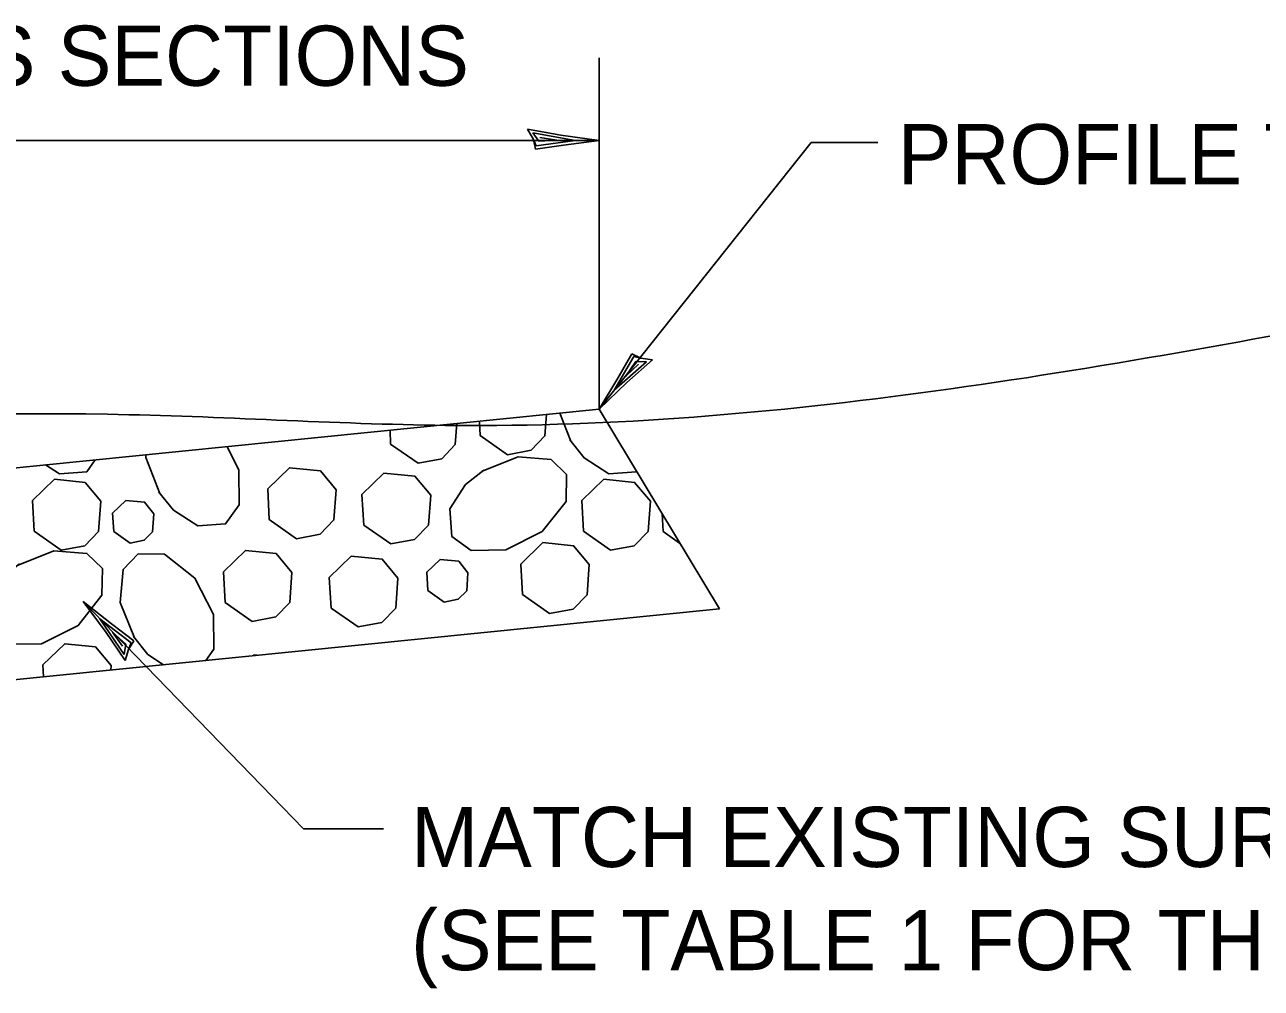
# Model space of a CAD drawing. Extents: x 0 to 2.83, y -0.12 to 1.83.
# Drawn here: x 1.0918 to 1.44, y 0.7344 to 1.0057 of the extents above; entities that cross this region are included whole.
import ezdxf

# ---------------------------------------------------------------- set-up
doc = ezdxf.new("R2010")
doc.units = 0
for name, color, linetype in [('RD_Pr_Roadway_Dimensions', 7, 'Continuous'), ('RD_Pr_Roadway_Notes', 7, 'Continuous'), ('SH_General_Details', 7, 'Continuous')]:
    doc.layers.add(name, color=color, linetype=linetype)

msp = doc.modelspace()

# ---------------------------------------------------------------- linework, layer by layer
at = {"layer": 'RD_Pr_Roadway_Dimensions'}
for p, q in [((1.25357, 0.8975), (1.25357, 0.9964)), ((1.24281, 0.97462), (1.2334, 0.97628)), ((1.2334, 0.97628), (1.23505, 0.97342)), ((1.2468, 0.97316), (1.23486, 0.97526)), ((1.23486, 0.97526), (1.23662, 0.97291)), ((0.85211, 0.97315), (1.25357, 0.97315)), ((1.23505, 0.97342), (1.23567, 0.97066)), ((1.23505, 0.97342), (1.23587, 0.97159)), ((1.23567, 0.97066), (1.2435, 0.97185)), ((1.23587, 0.97159), (1.2468, 0.97316)), ((1.23662, 0.97291), (1.24164, 0.97323)), ((1.24164, 0.97323), (1.23681, 0.97396)), ((1.25356, 0.97315), (1.24281, 0.97462)), ((1.2435, 0.97185), (1.25356, 0.97315))]:
    msp.add_line(p, q, dxfattribs=at)
at = {"layer": 'RD_Pr_Roadway_Notes'}
for p, q in [((1.31322, 0.97257), (1.25357, 0.8975)), ((1.332, 0.97257), (1.31322, 0.97257)), ((1.26274, 0.91306), (1.25881, 0.90619)), ((1.26529, 0.91183), (1.26274, 0.91306)), ((1.26335, 0.91232), (1.25778, 0.90279)), ((1.25778, 0.90279), (1.26685, 0.91083)), ((1.26392, 0.91091), (1.26104, 0.90679)), ((1.26104, 0.90679), (1.26462, 0.91011)), ((1.2614, 0.905), (1.26856, 0.91134)), ((1.26529, 0.91183), (1.26335, 0.91232)), ((1.26685, 0.91083), (1.26392, 0.91091)), ((1.26856, 0.91134), (1.26529, 0.91183)), ((1.25881, 0.90619), (1.25356, 0.8975)), ((1.25356, 0.8975), (1.2614, 0.905)), ((1.1703, 0.77937), (1.10829, 0.84334)), ((1.11624, 0.83702), (1.10829, 0.84334)), ((1.10829, 0.84334), (1.11472, 0.8346)), ((1.12173, 0.83172), (1.11299, 0.83848)), ((1.11299, 0.83848), (1.1198, 0.82844)), ((1.12254, 0.83223), (1.11624, 0.83702)), ((1.11472, 0.8346), (1.12008, 0.82668)), ((1.12026, 0.83134), (1.11654, 0.83472)), ((1.11654, 0.83472), (1.11937, 0.83075)), ((1.1198, 0.82844), (1.12026, 0.83134)), ((1.12008, 0.82668), (1.12099, 0.82986)), ((1.12099, 0.82986), (1.12254, 0.83223)), ((1.12099, 0.82986), (1.12173, 0.83172)), ((1.19285, 0.77937), (1.1703, 0.77937))]:
    msp.add_line(p, q, dxfattribs=at)
at = {"layer": 'SH_General_Details'}
for p, q in [((0.5833, 0.82993), (1.25357, 0.8975)), ((1.25357, 0.8975), (1.28746, 0.8413)), ((0.6172, 0.77373), (1.28746, 0.8413))]:
    msp.add_line(p, q, dxfattribs=at)
for points in [[(1.23873, 0.89601), (1.23827, 0.88995), (1.23438, 0.8859), (1.22771, 0.88463)], [(1.24558, 0.88844), (1.24245, 0.89638)], [(1.20255, 0.88225), (1.19485, 0.88765), (1.19467, 0.89157)], [(1.21352, 0.89347), (1.21303, 0.88757), (1.20922, 0.88352), (1.20255, 0.88225)], [(1.22771, 0.88463), (1.2201, 0.89003), (1.21987, 0.89411)], [(1.26413, 0.87998), (1.264, 0.87979), (1.25629, 0.87924), (1.24931, 0.88376), (1.24526, 0.88884)], [(1.12984, 0.87376), (1.12587, 0.88383), (1.12594, 0.88464)], [(1.14877, 0.88694), (1.15206, 0.88034), (1.15223, 0.87058), (1.14834, 0.86518), (1.14055, 0.86463), (1.13365, 0.86907), (1.1296, 0.87415)], [(1.11167, 0.8832), (1.10925, 0.87979), (1.10155, 0.87924), (1.09762, 0.88178)], [(1.22065, 0.88003), (1.23073, 0.88408), (1.24002, 0.88329), (1.24439, 0.87907), (1.24423, 0.87153), (1.23756, 0.86304), (1.22724, 0.85788), (1.21756, 0.85772), (1.21208, 0.86161), (1.21152, 0.86939), (1.21597, 0.8763), (1.22105, 0.88034)], [(1.10206, 0.85775), (1.09444, 0.86314), (1.09396, 0.87172), (1.10015, 0.87775), (1.1088, 0.87688), (1.11325, 0.87156), (1.11261, 0.86306), (1.10872, 0.85901), (1.10206, 0.85775)], [(1.16834, 0.86097), (1.16064, 0.86637), (1.16024, 0.87503), (1.16635, 0.88098), (1.17509, 0.88011), (1.17953, 0.87479), (1.17889, 0.8663), (1.17501, 0.86233), (1.16834, 0.86097)], [(1.19493, 0.85955), (1.18731, 0.86486), (1.18676, 0.87344), (1.19295, 0.87947), (1.20168, 0.8786), (1.20613, 0.87328), (1.20549, 0.86479), (1.2016, 0.86082), (1.19493, 0.85955)], [(1.2568, 0.85775), (1.24918, 0.86314), (1.2487, 0.87172), (1.25489, 0.87775), (1.26355, 0.87688), (1.26799, 0.87156), (1.26735, 0.86306), (1.26346, 0.85901), (1.2568, 0.85775)], [(1.12148, 0.85979), (1.11687, 0.86304), (1.11655, 0.8682), (1.12031, 0.87177), (1.12555, 0.8713), (1.12815, 0.86804), (1.12782, 0.86296), (1.12544, 0.86058), (1.12148, 0.85979)], [(1.27622, 0.85979), (1.27161, 0.86304), (1.2713, 0.86809)], [(1.08993, 0.85359), (1.10002, 0.85764), (1.1093, 0.85685), (1.11367, 0.85264), (1.11351, 0.8451), (1.10684, 0.8366), (1.09652, 0.83145), (1.08684, 0.83129), (1.08136, 0.83518), (1.0808, 0.84296), (1.08526, 0.84987), (1.09033, 0.85391)], [(1.12269, 0.83306), (1.11872, 0.84306), (1.11951, 0.85235), (1.1237, 0.85671), (1.13116, 0.85664), (1.13974, 0.84989), (1.14492, 0.83965), (1.14508, 0.82988), (1.14282, 0.82672)], [(1.15588, 0.83769), (1.14826, 0.84309), (1.14778, 0.85166), (1.15397, 0.8577), (1.1626, 0.85682), (1.16699, 0.8515), (1.16641, 0.84301), (1.16254, 0.83904), (1.15588, 0.83769)], [(1.2396, 0.83991), (1.23198, 0.84531), (1.2315, 0.85388), (1.23769, 0.85991), (1.24635, 0.85904), (1.25079, 0.85372), (1.25015, 0.84522), (1.24627, 0.84118), (1.2396, 0.83991)], [(1.18572, 0.83617), (1.17809, 0.84149), (1.17754, 0.85006), (1.18373, 0.8561), (1.19247, 0.85523), (1.19691, 0.84991), (1.19628, 0.84142), (1.19239, 0.83745), (1.18572, 0.83617)], [(1.20993, 0.84318), (1.20532, 0.84643), (1.20501, 0.85159), (1.20877, 0.85517), (1.214, 0.85469), (1.2166, 0.85143), (1.21628, 0.84635), (1.2139, 0.84397), (1.20993, 0.84318)], [(1.13092, 0.82552), (1.1265, 0.82838), (1.12243, 0.83346)], [(1.09706, 0.82211), (1.09687, 0.82546), (1.10306, 0.83142), (1.11171, 0.83055), (1.11616, 0.82531), (1.11606, 0.82402)], [(1.15607, 0.82806), (1.1563, 0.82827), (1.15729, 0.82818)]]:
    msp.add_lwpolyline(points, dxfattribs=at)
msp.add_spline([(0.19453, 0.83303), (0.2834, 0.83763), (0.39064, 0.83916), (0.52853, 0.84837), (0.78287, 0.87751), (0.92658, 0.88826), (1.12116, 0.89593), (1.21615, 0.89287), (1.48856, 0.92663)], degree=3, dxfattribs=at)

# ---------------------------------------------------------------- texts
at = {"layer": 'RD_Pr_Roadway_Dimensions'}
msp.add_text('VARIES-SEE CROSS SECTIONS', height=0.01694, dxfattribs=at).set_placement((0.87199, 0.98852))
at = {"layer": 'RD_Pr_Roadway_Notes'}
for s, p in [('PROFILE TOUCHDOWN POINT', (1.33766, 0.96081)), ('MATCH EXISTING SURFACE TYPE', (1.20061, 0.76857)), ('(SEE TABLE 1 FOR THICKNESSES)', (1.20061, 0.73953))]:
    msp.add_text(s, height=0.01694, dxfattribs=at).set_placement(p)

doc.saveas('drawing.dxf')
